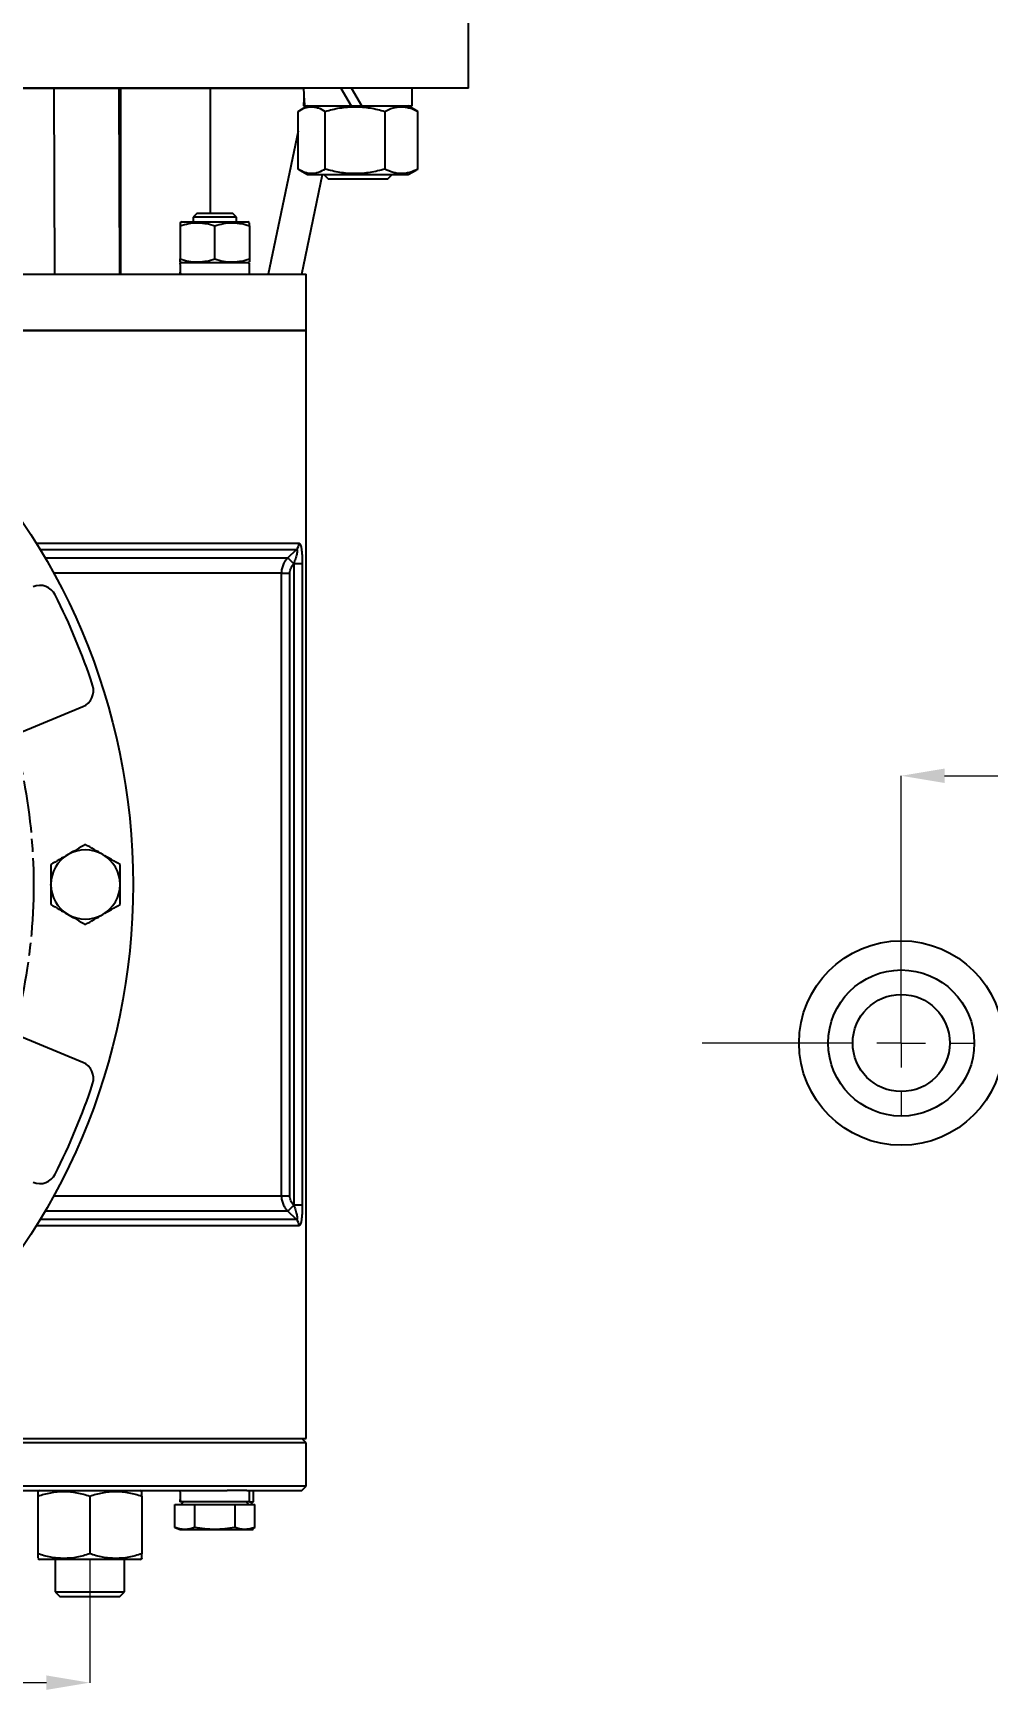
# Model space of a CAD drawing. Header units: millimetres. Extents: x 5659 to 7608, y 3628 to 5007.
# Drawn here: x 7026.4 to 7247, y 4215.6 to 4598.3 of the extents above; entities that cross this region are included whole.
import ezdxf

# ---------------------------------------------------------------- set-up
doc = ezdxf.new("R2010")
doc.units = ezdxf.units.MM
doc.linetypes.add('AM_ISO08W050', pattern=[18, 12, -1.5, 3, -1.5])
doc.linetypes.add('CENTER2', pattern=[28.575, 19.05, -3.175, 3.175, -3.175])
for name, color, linetype, lineweight in [('AM_5', 3, 'Continuous', 25), ('AM_7', 4, 'AM_ISO08W050', 25), ('FORMAT', 7, 'Continuous', 18), ('中心线', 1, 'CENTER2', 13), ('标注', 3, 'Continuous', 13), ('粗实线', 7, 'Continuous', 40)]:
    doc.layers.add(name, color=color, linetype=linetype, lineweight=lineweight)
doc.styles.add('SLDTEXTSTYLE1', font='txt.shx', dxfattribs={"width": 0.7, "bigfont": 'gbcbig.shx'})
doc.dimstyles.new('SLDDIMSTYLE12$0', dxfattribs={"dimtxt": 12, "dimasz": 10, "dimexe": 0, "dimexo": 0.0625, "dimgap": 0.875, "dimtad": 1, "dimdec": 1, "dimlfac": 1.8, "dimrnd": 1e-09, "dimzin": 12, "dimdsep": 46, "dimtxsty": 'SLDTEXTSTYLE1', "dimcen": 0.09, "dimdle": 8.16, "dimclrd": 3, "dimclre": 3, "dimadec": 0, "dimazin": 3, "dimtfac": 1, "dimtdec": 1, "dimtofl": 0, "dimtmove": 0, "dimatfit": 3, "dimfxl": 0, "dimfrac": 2, "dimtolj": 1, "dimlwd": 5, "dimlwe": 5, "dimarcsym": 0})

# ---------------------------------------------------------------- blocks, each defined once
blk = doc.blocks.new('SW_CENTERMARKSYMBOL_16')
at = {"layer": 'FORMAT', "color": 0}
for p, q in [((0, 2), (0, 3)), ((0, 0), (0, 1)), ((-2, 0), (-8.181, 0)), ((0, 0), (-1, 0)), ((0, 0), (0, -1)), ((0, 0), (1, 0)), ((2, 0), (3, 0)), ((0, -2), (0, -3))]:
    blk.add_line(p, q, dxfattribs=at)
blk = doc.blocks.new('*D72')
at = {"layer": 'Defpoints', "color": 0, "transparency": 16777216}
for p in [(7361.95, 4426.78), (7226.95, 4365.04), (7361.95, 4365.04)]:
    blk.add_point(p, dxfattribs=at)
at = {"layer": '标注', "color": 3, "lineweight": 5, "transparency": 16777216}
blk.add_line((7226.95, 4365.11), (7226.95, 4426.78), dxfattribs=at)
at = {"layer": '标注', "color": 3, "linetype": 'Continuous', "lineweight": 5, "transparency": 16777216}
for p, q in [((7236.95, 4426.78), (7351.95, 4426.78)), ((7361.95, 4365.11), (7361.95, 4426.78))]:
    blk.add_line(p, q, dxfattribs=at)
at = {"layer": '标注', "color": 3, "transparency": 16777216}
for points in [[(7236.95, 4428.44), (7236.95, 4425.11), (7226.95, 4426.78)], [(7351.95, 4428.44), (7351.95, 4425.11), (7361.95, 4426.78)]]:
    blk.add_solid(points, dxfattribs=at)
at = {"layer": '标注', "color": 0, "transparency": 16777216, "insert": (7294.45, 4439.08), "char_height": 10, "attachment_point": 5, "style": 'SLDTEXTSTYLE1'}
blk.add_mtext('\\A1;{\\H2.28571x;120}', dxfattribs=at)
blk = doc.blocks.new('*D84')
at = {"layer": 'AM_5', "color": 3, "linetype": 'Continuous', "lineweight": 5, "transparency": 16777216}
for p, q in [((6899.44, 4262.6), (6899.44, 4217.27)), ((7029.44, 4217.27), (6909.44, 4217.27))]:
    blk.add_line(p, q, dxfattribs=at)
at = {"layer": 'AM_5', "color": 3, "lineweight": 5, "transparency": 16777216}
blk.add_line((7039.44, 4245.7), (7039.44, 4217.27), dxfattribs=at)
at = {"layer": 'AM_5', "color": 3, "transparency": 16777216}
for points in [[(6909.44, 4218.94), (6909.44, 4215.61), (6899.44, 4217.27)], [(7029.44, 4218.94), (7029.44, 4215.61), (7039.44, 4217.27)]]:
    blk.add_solid(points, dxfattribs=at)
at = {"layer": 'Defpoints', "color": 0, "transparency": 16777216}
for p in [(6899.44, 4262.66), (7039.44, 4245.76), (6899.44, 4217.27)]:
    blk.add_point(p, dxfattribs=at)
at = {"layer": 'AM_5', "color": 0, "transparency": 16777216, "insert": (6969.44, 4224.15), "char_height": 12, "attachment_point": 5, "style": 'SLDTEXTSTYLE1'}
blk.add_mtext('\\A1;140', dxfattribs=at)

msp = doc.modelspace()

# ---------------------------------------------------------------- linework, layer by layer
at = {"color": 7, "linetype": 'Continuous', "lineweight": 25}
for p, q in [((7126.943, 4585.663), (7126.943, 4602.663)), ((7039.443, 4585.663), (6951.943, 4585.663)), ((7031.173, 4585.663), (7031.311, 4542.663)), ((7126.943, 4585.663), (7039.443, 4585.663)), ((7046.171, 4585.663), (7046.309, 4542.663)), ((7046.513, 4585.663), (7046.513, 4542.663)), ((7067.338, 4556.663), (7067.338, 4585.663)), ((7113.956, 4585.663), (7088.856, 4585.663)), ((7097.482, 4585.663), (7099.849, 4581.563)), ((7102.274, 4581.563), (7099.907, 4585.663)), ((7113.956, 4581.563), (7113.956, 4585.663)), ((7089.781, 4581.563), (7087.949, 4580.505)), ((7088.856, 4581.563), (7089.081, 4581.563)), ((7089.081, 4581.563), (7113.956, 4581.563)), ((7114.862, 4580.505), (7113.031, 4581.563)), ((7087.572, 4566.951), (7087.572, 4580.274)), ((7093.806, 4566.951), (7093.806, 4580.274)), ((7107.64, 4580.274), (7107.64, 4566.951)), ((7115.24, 4580.274), (7114.843, 4580.472)), ((7115.24, 4566.951), (7115.24, 4580.274)), ((7087.572, 4575.686), (7080.661, 4542.663)), ((7087.952, 4566.718), (7089.781, 4565.663)), ((7113.031, 4565.663), (7114.859, 4566.718)), ((7114.843, 4566.746), (7115.24, 4566.951)), ((7088.438, 4542.663), (7093.251, 4565.663)), ((7089.781, 4565.663), (7101.406, 4565.663)), ((7093.488, 4565.663), (7094.488, 4564.663)), ((7094.488, 4564.663), (7101.406, 4564.663)), ((7101.406, 4565.663), (7113.031, 4565.663)), ((7101.406, 4564.663), (7108.323, 4564.663)), ((7108.323, 4564.663), (7109.323, 4565.663)), ((7060.71, 4554.763), (7060.335, 4554.546)), ((7060.71, 4554.763), (7068.335, 4554.763)), ((7064.147, 4556.663), (7063.335, 4555.851)), ((7063.335, 4555.851), (7063.335, 4554.763)), ((7068.335, 4555.851), (7063.335, 4555.851)), ((7068.335, 4556.663), (7064.147, 4556.663)), ((7072.523, 4556.663), (7068.335, 4556.663)), ((7073.335, 4555.851), (7068.335, 4555.851)), ((7068.335, 4554.763), (7075.96, 4554.763)), ((7073.335, 4555.851), (7072.523, 4556.663)), ((7073.335, 4554.763), (7073.335, 4555.851)), ((7076.335, 4554.546), (7075.96, 4554.763)), ((7060.335, 4553.832), (7060.335, 4546.194)), ((7068.335, 4546.194), (7068.335, 4553.832)), ((7076.335, 4553.832), (7076.335, 4546.194)), ((7076.385, 4545.263), (7060.285, 4545.263)), ((7060.335, 4545.479), (7060.71, 4545.263)), ((7075.96, 4545.263), (7076.335, 4545.479)), ((7076.385, 4542.663), (7076.385, 4545.263)), ((6989.443, 4542.663), (7039.443, 4542.663)), ((7039.443, 4542.663), (7089.443, 4542.663)), ((7089.443, 4529.663), (7089.443, 4542.663)), ((6989.443, 4529.663), (7039.443, 4529.663)), ((7089.443, 4529.663), (6989.443, 4529.663)), ((7039.443, 4529.663), (7089.443, 4529.663)), ((7089.443, 4273.663), (7089.443, 4529.663)), ((7027.06, 4480.491), (7087.78, 4480.491)), ((7027.922, 4479.077), (7087.213, 4479.077)), ((7085.198, 4477.127), (7087.213, 4479.077)), ((7029.077, 4477.127), (7085.198, 4477.127)), ((7086.561, 4475.713), (7085.198, 4477.127)), ((7086.561, 4475.713), (7086.591, 4475.742)), ((7088.556, 4475.742), (7086.591, 4475.742)), ((7086.591, 4475.742), (7086.591, 4327.583)), ((7088.556, 4475.742), (7088.556, 4327.583)), ((7083.724, 4473.592), (7031.072, 4473.592)), ((7083.724, 4329.734), (7083.724, 4473.592)), ((7083.724, 4473.592), (7085.649, 4473.592)), ((7085.649, 4329.734), (7085.649, 4473.592)), ((6969.344, 4414.381), (7037.833, 4442.75)), ((7030.393, 4401.682), (7030.406, 4401.205)), ((7037.833, 4360.575), (6969.344, 4388.944)), ((7031.072, 4329.734), (7083.724, 4329.734)), ((7083.724, 4329.734), (7085.649, 4329.734)), ((7085.198, 4326.198), (7029.077, 4326.198)), ((7085.198, 4326.198), (7086.561, 4327.612)), ((7087.213, 4324.248), (7085.198, 4326.198)), ((7088.556, 4327.583), (7086.591, 4327.583)), ((7087.78, 4322.834), (7027.06, 4322.834)), ((7087.213, 4324.248), (7027.922, 4324.248)), ((6989.443, 4273.663), (7089.443, 4273.663)), ((7039.443, 4272.663), (6989.443, 4272.663)), ((7089.443, 4272.663), (7039.443, 4272.663)), ((7089.443, 4272.663), (7088.443, 4273.663)), ((7089.443, 4262.663), (7089.443, 4272.663)), ((7089.443, 4262.663), (6989.443, 4262.663)), ((7006.553, 4261.663), (7071.205, 4261.663)), ((7027.818, 4261.663), (7027.443, 4261.446)), ((7027.443, 4260.374), (7027.443, 4247.051)), ((7039.443, 4260.374), (7039.443, 4247.051)), ((7051.443, 4261.446), (7051.068, 4261.663)), ((7051.443, 4260.374), (7051.443, 4247.051)), ((7075.765, 4261.663), (7071.205, 4261.663)), ((7075.765, 4261.663), (7088.443, 4261.663)), ((7076.385, 4259.063), (7076.385, 4261.663)), ((7077.283, 4259.063), (7077.283, 4261.663)), ((7088.443, 4261.663), (7089.443, 4262.663)), ((7059.097, 4253.113), (7059.097, 4258.463)), ((7059.097, 4258.463), (7063.716, 4258.463)), ((7060.426, 4259.063), (7060.285, 4259.063)), ((7076.385, 4259.063), (7060.426, 4259.063)), ((7061.1, 4259.063), (7060.5, 4258.463)), ((7063.716, 4253.113), (7063.716, 4258.463)), ((7063.716, 4258.463), (7072.954, 4258.463)), ((7072.954, 4258.463), (7072.954, 4253.113)), ((7072.954, 4258.463), (7077.573, 4258.463)), ((7076.17, 4258.463), (7075.57, 4259.063)), ((7076.385, 4259.063), (7077.283, 4259.063)), ((7077.068, 4258.463), (7076.468, 4259.063)), ((7077.573, 4253.113), (7077.573, 4258.463)), ((7059.097, 4253.113), (7060.335, 4252.663)), ((7060.335, 4252.663), (7061.407, 4252.663)), ((7061.407, 4252.663), (7068.335, 4252.663)), ((7068.335, 4252.663), (7075.263, 4252.663)), ((7075.263, 4252.663), (7076.335, 4252.663)), ((7076.335, 4252.663), (7077.573, 4253.113)), ((7076.335, 4252.663), (7077.233, 4252.663)), ((7027.443, 4245.979), (7027.818, 4245.763)), ((7051.068, 4245.763), (7027.818, 4245.763)), ((7031.443, 4245.763), (7031.443, 4238.245)), ((7047.443, 4238.245), (7047.443, 4245.763)), ((7051.068, 4245.763), (7051.443, 4245.979)), ((7031.443, 4238.245), (7032.525, 4237.163)), ((7031.443, 4238.245), (7039.443, 4238.245)), ((7032.525, 4237.163), (7046.36, 4237.163)), ((7039.443, 4238.245), (7047.443, 4238.245)), ((7046.36, 4237.163), (7047.443, 4238.245))]:
    msp.add_line(p, q, dxfattribs=at)
at = {"linetype": 'ByBlock'}
msp.add_line((6988.518, 4585.663), (7088.856, 4585.663), dxfattribs=at)
at = {"color": 7, "linetype": 'Continuous', "lineweight": 25, "flags": 128}
for points in [[(7046.399, 4400.437), (7046.461, 4400.954), (7046.451, 4402.477)], [(7033.696, 4395.161), (7033.77, 4395.108), (7035.085, 4394.346)], [(7086.561, 4327.612), (7086.578, 4327.596), (7086.591, 4327.583)]]:
    msp.add_lwpolyline(points, dxfattribs=at)
at = {"color": 7, "linetype": 'Continuous', "lineweight": 25}
msp.add_circle((6899.443, 4401.663), 150, dxfattribs=at)
for centre, radius, start, end in [((7085.745, 4480.485), 2.035, 316.19487, 0.15918), ((7027.883, 4466.771), 4, 26.88103, 112.5), ((6899.443, 4401.663), 148, 18.11897, 26.88103), ((7036.302, 4446.445), 4, 292.5, 18.11897), ((7038.443, 4401.663), 8, 60, 120), ((7038.443, 4401.663), 8, 120, 180), ((7038.443, 4401.663), 8, 0, 60), ((7038.443, 4401.663), 8, 180, 240), ((7038.443, 4401.663), 8, 300, 0), ((7038.443, 4401.663), 8, 240, 300), ((7036.302, 4356.88), 4, 341.88103, 67.5), ((6899.443, 4401.663), 148, 333.11897, 341.88103), ((7027.883, 4336.555), 4, 247.5, 333.11897), ((7085.745, 4322.84), 2.035, 359.84082, 43.80513)]:
    msp.add_arc(centre, radius, start, end, dxfattribs=at)
for centre, major_axis, start_param, end_param in [((7101.406, 4585.663), (0, -21.737), 4.712389, 4.9021421), ((7101.406, 4581.563), (0, -21.737), 4.6179404, 4.712389), ((7068.335, 4545.263), (0, 13.943), 1.5707963, 1.7583677), ((7068.335, 4542.663), (0, 13.943), 1.477424, 1.5707963), ((7068.335, 4261.663), (0, 13.943), 1.5707963, 1.7583677), ((7068.335, 4259.063), (0, 13.943), 1.477424, 1.5707963)]:
    msp.add_ellipse(centre, major_axis=major_axis, ratio=0.5773503, start_param=start_param, end_param=end_param, dxfattribs=at)
for points, knots in [([(7087.572, 4580.274), (7088.081, 4580.601), (7088.593, 4580.87), (7089.629, 4581.243), (7090.153, 4581.345), (7090.948, 4581.347), (7091.214, 4581.321), (7091.741, 4581.224), (7092.002, 4581.151), (7092.783, 4580.871), (7093.297, 4580.601), (7093.806, 4580.274)], [0, 0, 0, 0, 0.25, 0.25, 0.5, 0.5, 0.625, 0.625, 0.75, 0.75, 1, 1, 1, 1]), ([(7093.806, 4580.274), (7094.936, 4580.601), (7096.073, 4580.87), (7098.372, 4581.243), (7099.534, 4581.345), (7101.298, 4581.347), (7101.889, 4581.321), (7103.058, 4581.224), (7103.638, 4581.151), (7105.369, 4580.871), (7106.509, 4580.601), (7107.64, 4580.274)], [0, 0, 0, 0, 0.25, 0.25, 0.5, 0.5, 0.625, 0.625, 0.75, 0.75, 1, 1, 1, 1]), ([(7107.64, 4580.274), (7108.261, 4580.601), (7108.885, 4580.87), (7110.148, 4581.243), (7110.786, 4581.345), (7111.756, 4581.347), (7112.08, 4581.321), (7112.722, 4581.224), (7113.041, 4581.151), (7113.992, 4580.871), (7114.618, 4580.601), (7115.24, 4580.274)], [0, 0, 0, 0, 0.25, 0.25, 0.5, 0.5, 0.625, 0.625, 0.75, 0.75, 1, 1, 1, 1]), ([(7093.806, 4566.951), (7093.297, 4566.624), (7092.784, 4566.355), (7091.748, 4565.982), (7091.225, 4565.88), (7090.43, 4565.879), (7090.163, 4565.904), (7089.637, 4566.002), (7089.375, 4566.074), (7088.595, 4566.354), (7088.081, 4566.624), (7087.572, 4566.951)], [0, 0, 0, 0, 0.25, 0.25, 0.5, 0.5, 0.625, 0.625, 0.75, 0.75, 1, 1, 1, 1]), ([(7107.64, 4566.951), (7106.511, 4566.624), (7105.373, 4566.355), (7103.074, 4565.982), (7101.913, 4565.88), (7100.148, 4565.879), (7099.557, 4565.904), (7098.389, 4566.002), (7097.808, 4566.074), (7096.077, 4566.354), (7094.937, 4566.624), (7093.806, 4566.951)], [0, 0, 0, 0, 0.25, 0.25, 0.5, 0.5, 0.625, 0.625, 0.75, 0.75, 1, 1, 1, 1]), ([(7115.24, 4566.951), (7114.619, 4566.624), (7113.994, 4566.355), (7112.731, 4565.982), (7112.093, 4565.88), (7111.124, 4565.879), (7110.799, 4565.904), (7110.157, 4566.002), (7109.839, 4566.074), (7108.888, 4566.354), (7108.261, 4566.624), (7107.64, 4566.951)], [0, 0, 0, 0, 0.25, 0.25, 0.5, 0.5, 0.625, 0.625, 0.75, 0.75, 1, 1, 1, 1]), ([(7060.335, 4554.521), (7060.335, 4554.529), (7060.335, 4554.592), (7060.335, 4554.362), (7060.335, 4554.009), (7060.335, 4553.832)], [0, 0, 0, 0, 0.0693977, 0.5304355, 1, 1, 1, 1]), ([(7060.335, 4553.832), (7060.988, 4554.049), (7061.646, 4554.229), (7062.976, 4554.477), (7063.647, 4554.546), (7064.667, 4554.546), (7065.009, 4554.53), (7065.685, 4554.465), (7066.021, 4554.416), (7067.022, 4554.229), (7067.681, 4554.05), (7068.335, 4553.832)], [0, 0, 0, 0, 0.25, 0.25, 0.5, 0.5, 0.625, 0.625, 0.75, 0.75, 1, 1, 1, 1]), ([(7068.335, 4553.832), (7068.988, 4554.049), (7069.646, 4554.229), (7070.976, 4554.477), (7071.647, 4554.546), (7072.667, 4554.546), (7073.009, 4554.53), (7073.685, 4554.465), (7074.021, 4554.416), (7075.022, 4554.229), (7075.681, 4554.05), (7076.335, 4553.832)], [0, 0, 0, 0, 0.25, 0.25, 0.5, 0.5, 0.625, 0.625, 0.75, 0.75, 1, 1, 1, 1]), ([(7076.335, 4553.832), (7076.335, 4554.046), (7076.335, 4554.452), (7076.335, 4554.499), (7076.335, 4554.521)], [0, 0, 0, 0, 0.5289238, 1, 1, 1, 1]), ([(7060.335, 4546.194), (7060.988, 4545.976), (7061.646, 4545.797), (7062.976, 4545.548), (7063.647, 4545.48), (7064.667, 4545.479), (7065.009, 4545.496), (7065.685, 4545.561), (7066.021, 4545.609), (7067.022, 4545.796), (7067.681, 4545.976), (7068.335, 4546.194)], [0, 0, 0, 0, 0.25, 0.25, 0.5, 0.5, 0.625, 0.625, 0.75, 0.75, 1, 1, 1, 1]), ([(7060.335, 4545.505), (7060.335, 4545.496), (7060.335, 4545.434), (7060.335, 4545.664), (7060.335, 4546.016), (7060.335, 4546.194)], [0, 0, 0, 0, 0.0693977, 0.5304355, 1, 1, 1, 1]), ([(7068.335, 4546.194), (7068.988, 4545.976), (7069.646, 4545.797), (7070.976, 4545.548), (7071.647, 4545.48), (7072.667, 4545.479), (7073.009, 4545.496), (7073.685, 4545.561), (7074.021, 4545.609), (7075.022, 4545.796), (7075.681, 4545.976), (7076.335, 4546.194)], [0, 0, 0, 0, 0.25, 0.25, 0.5, 0.5, 0.625, 0.625, 0.75, 0.75, 1, 1, 1, 1]), ([(7076.335, 4546.194), (7076.335, 4545.979), (7076.335, 4545.574), (7076.335, 4545.527), (7076.335, 4545.505)], [0, 0, 0, 0, 0.5289238, 1, 1, 1, 1]), ([(7087.213, 4479.077), (7087.266, 4479.094), (7087.306, 4479.081), (7087.36, 4478.992), (7087.372, 4478.917), (7087.373, 4478.718), (7087.361, 4478.594), (7087.319, 4478.316), (7087.288, 4478.16), (7087.176, 4477.662), (7087.077, 4477.298), (7086.85, 4476.529), (7086.725, 4476.138), (7086.591, 4475.742)], [0, 0, 0, 0, 0.125, 0.125, 0.25, 0.25, 0.375, 0.375, 0.5, 0.5, 0.75, 0.75, 1, 1, 1, 1]), ([(7087.78, 4480.491), (7087.794, 4480.49), (7087.822, 4480.488), (7087.863, 4480.474), (7087.903, 4480.451), (7087.942, 4480.419), (7088, 4480.357), (7088.072, 4480.243), (7088.155, 4480.047), (7088.229, 4479.805), (7088.315, 4479.43), (7088.401, 4478.888), (7088.474, 4478.156), (7088.517, 4477.466), (7088.541, 4476.838), (7088.554, 4476.296), (7088.555, 4475.928), (7088.556, 4475.742)], [0, 0, 0, 0, 0.02528075, 0.05035737, 0.07531009, 0.10022035, 0.12517001, 0.18741173, 0.25052272, 0.31231502, 0.37588689, 0.50079764, 0.62203309, 0.74998051, 0.83171905, 0.91487426, 1, 1, 1, 1]), ([(7085.198, 4477.127), (7084.966, 4476.897), (7084.755, 4476.642), (7084.391, 4476.101), (7084.236, 4475.815), (7083.983, 4475.211), (7083.886, 4474.892), (7083.757, 4474.25), (7083.724, 4473.924), (7083.724, 4473.592)], [0, 0, 0, 0, 0.25, 0.25, 0.5, 0.5, 0.75, 0.75, 1, 1, 1, 1]), ([(7085.649, 4473.592), (7085.649, 4473.791), (7085.669, 4473.987), (7085.749, 4474.372), (7085.81, 4474.563), (7085.966, 4474.926), (7086.062, 4475.097), (7086.287, 4475.422), (7086.418, 4475.575), (7086.561, 4475.713)], [0, 0, 0, 0, 0.25, 0.25, 0.5, 0.5, 0.75, 0.75, 1, 1, 1, 1]), ([(7038.443, 4410.9), (7037.781, 4410.518), (7037.118, 4410.135), (7035.785, 4409.366), (7035.116, 4408.979), (7034.443, 4408.591)], [0, 0, 0, 0, 0.5, 0.5, 1, 1, 1, 1]), ([(7042.443, 4408.591), (7041.77, 4408.979), (7041.1, 4409.366), (7039.767, 4410.135), (7039.104, 4410.518), (7038.443, 4410.9)], [0, 0, 0, 0, 0.5, 0.5, 1, 1, 1, 1]), ([(7034.443, 4408.591), (7033.77, 4408.202), (7033.1, 4407.816), (7031.767, 4407.046), (7031.104, 4406.663), (7030.443, 4406.281)], [0, 0, 0, 0, 0.5, 0.5, 1, 1, 1, 1]), ([(7030.443, 4406.281), (7030.443, 4405.518), (7030.443, 4404.752), (7030.443, 4403.213), (7030.443, 4402.44), (7030.443, 4401.663)], [0, 0, 0, 0, 0.5, 0.5, 1, 1, 1, 1]), ([(7046.443, 4406.281), (7045.781, 4406.663), (7045.118, 4407.046), (7043.785, 4407.816), (7043.116, 4408.202), (7042.443, 4408.591)], [0, 0, 0, 0, 0.5, 0.5, 1, 1, 1, 1]), ([(7046.443, 4401.663), (7046.443, 4402.44), (7046.443, 4403.213), (7046.443, 4404.752), (7046.443, 4405.518), (7046.443, 4406.281)], [0, 0, 0, 0, 0.5, 0.5, 1, 1, 1, 1]), ([(7030.443, 4401.663), (7030.443, 4400.886), (7030.443, 4400.112), (7030.443, 4398.573), (7030.443, 4397.807), (7030.443, 4397.044)], [0, 0, 0, 0, 0.5, 0.5, 1, 1, 1, 1]), ([(7046.443, 4397.044), (7046.443, 4397.807), (7046.443, 4398.573), (7046.443, 4400.112), (7046.443, 4400.886), (7046.443, 4401.663)], [0, 0, 0, 0, 0.5, 0.5, 1, 1, 1, 1]), ([(7030.443, 4397.044), (7031.104, 4396.662), (7031.767, 4396.279), (7033.1, 4395.51), (7033.77, 4395.123), (7034.443, 4394.734)], [0, 0, 0, 0, 0.5, 0.5, 1, 1, 1, 1]), ([(7034.443, 4394.734), (7035.116, 4394.346), (7035.785, 4393.959), (7037.118, 4393.19), (7037.781, 4392.807), (7038.443, 4392.425)], [0, 0, 0, 0, 0.5, 0.5, 1, 1, 1, 1]), ([(7038.443, 4392.425), (7039.104, 4392.807), (7039.767, 4393.19), (7041.1, 4393.959), (7041.77, 4394.346), (7042.443, 4394.734)], [0, 0, 0, 0, 0.5, 0.5, 1, 1, 1, 1]), ([(7042.443, 4394.734), (7043.116, 4395.123), (7043.785, 4395.51), (7045.118, 4396.279), (7045.781, 4396.662), (7046.443, 4397.044)], [0, 0, 0, 0, 0.5, 0.5, 1, 1, 1, 1]), ([(7083.724, 4329.734), (7083.724, 4329.402), (7083.757, 4329.069), (7083.888, 4328.425), (7083.984, 4328.113), (7084.174, 4327.659), (7084.246, 4327.51), (7084.402, 4327.221), (7084.486, 4327.082), (7084.759, 4326.679), (7084.966, 4326.429), (7085.198, 4326.198)], [0, 0, 0, 0, 0.25, 0.25, 0.5, 0.5, 0.625, 0.625, 0.75, 0.75, 1, 1, 1, 1]), ([(7086.561, 4327.612), (7086.417, 4327.751), (7086.29, 4327.901), (7086.065, 4328.223), (7085.967, 4328.398), (7085.81, 4328.761), (7085.75, 4328.948), (7085.67, 4329.335), (7085.649, 4329.535), (7085.649, 4329.734)], [0, 0, 0, 0, 0.25, 0.25, 0.5, 0.5, 0.75, 0.75, 1, 1, 1, 1]), ([(7086.591, 4327.583), (7086.726, 4327.183), (7086.851, 4326.791), (7087.021, 4326.219), (7087.074, 4326.03), (7087.171, 4325.668), (7087.214, 4325.494), (7087.325, 4324.999), (7087.374, 4324.705), (7087.372, 4324.407), (7087.36, 4324.333), (7087.306, 4324.244), (7087.266, 4324.231), (7087.213, 4324.248)], [0, 0, 0, 0, 0.25, 0.25, 0.375, 0.375, 0.5, 0.5, 0.75, 0.75, 0.875, 0.875, 1, 1, 1, 1]), ([(7088.556, 4327.583), (7088.556, 4327.49), (7088.555, 4327.305), (7088.552, 4327.029), (7088.547, 4326.757), (7088.54, 4326.49), (7088.531, 4326.226), (7088.512, 4325.779), (7088.475, 4325.173), (7088.401, 4324.44), (7088.316, 4323.896), (7088.229, 4323.522), (7088.155, 4323.279), (7088.073, 4323.083), (7087.992, 4322.956), (7087.917, 4322.881), (7087.85, 4322.841), (7087.803, 4322.837), (7087.78, 4322.834)], [0, 0, 0, 0, 0.0426773, 0.0848038, 0.1264445, 0.167667, 0.2085406, 0.2491365, 0.3773316, 0.4988227, 0.6239569, 0.6874902, 0.7492598, 0.8123166, 0.8745174, 0.9161741, 0.957875, 1, 1, 1, 1]), ([(7027.443, 4261.408), (7027.443, 4261.42), (7027.443, 4261.515), (7027.443, 4261.17), (7027.443, 4260.641), (7027.443, 4260.374)], [0, 0, 0, 0, 0.0695917, 0.5305334, 1, 1, 1, 1]), ([(7027.443, 4260.374), (7028.422, 4260.701), (7029.409, 4260.97), (7031.403, 4261.343), (7032.411, 4261.445), (7033.941, 4261.447), (7034.454, 4261.421), (7035.468, 4261.324), (7035.971, 4261.251), (7037.473, 4260.971), (7038.462, 4260.701), (7039.443, 4260.374)], [0, 0, 0, 0, 0.25, 0.25, 0.5, 0.5, 0.625, 0.625, 0.75, 0.75, 1, 1, 1, 1]), ([(7039.443, 4260.374), (7040.422, 4260.701), (7041.409, 4260.97), (7043.403, 4261.343), (7044.411, 4261.445), (7045.941, 4261.447), (7046.454, 4261.421), (7047.468, 4261.324), (7047.971, 4261.251), (7049.473, 4260.971), (7050.462, 4260.701), (7051.443, 4260.374)], [0, 0, 0, 0, 0.25, 0.25, 0.5, 0.5, 0.625, 0.625, 0.75, 0.75, 1, 1, 1, 1]), ([(7051.443, 4260.374), (7051.443, 4260.696), (7051.443, 4261.304), (7051.443, 4261.375), (7051.443, 4261.408)], [0, 0, 0, 0, 0.529034, 1, 1, 1, 1]), ([(7061.407, 4252.663), (7061.018, 4252.663), (7060.632, 4252.705), (7059.862, 4252.861), (7059.479, 4252.974), (7059.097, 4253.113)], [0, 0, 0, 0, 0.5, 0.5, 1, 1, 1, 1]), ([(7063.716, 4253.113), (7063.334, 4252.974), (7062.951, 4252.861), (7062.182, 4252.705), (7061.795, 4252.663), (7061.407, 4252.663)], [0, 0, 0, 0, 0.5, 0.5, 1, 1, 1, 1]), ([(7068.335, 4252.663), (7067.558, 4252.663), (7066.785, 4252.705), (7065.246, 4252.861), (7064.48, 4252.974), (7063.716, 4253.113)], [0, 0, 0, 0, 0.5, 0.5, 1, 1, 1, 1]), ([(7072.954, 4253.113), (7072.19, 4252.974), (7071.424, 4252.861), (7069.885, 4252.705), (7069.112, 4252.663), (7068.335, 4252.663)], [0, 0, 0, 0, 0.5, 0.5, 1, 1, 1, 1]), ([(7075.263, 4252.663), (7074.875, 4252.663), (7074.488, 4252.705), (7073.719, 4252.861), (7073.336, 4252.974), (7072.954, 4253.113)], [0, 0, 0, 0, 0.5, 0.5, 1, 1, 1, 1]), ([(7077.573, 4253.113), (7077.191, 4252.974), (7076.808, 4252.861), (7076.038, 4252.705), (7075.652, 4252.663), (7075.263, 4252.663)], [0, 0, 0, 0, 0.5, 0.5, 1, 1, 1, 1]), ([(7077.233, 4252.663), (7077.233, 4252.663), (7077.233, 4252.705), (7077.233, 4252.861), (7077.233, 4252.974), (7077.233, 4253.113)], [0, 0, 0, 0, 0.5, 0.5, 1, 1, 1, 1]), ([(7027.443, 4247.051), (7027.443, 4246.729), (7027.443, 4246.121), (7027.443, 4246.051), (7027.443, 4246.017)], [0, 0, 0, 0, 0.529034, 1, 1, 1, 1]), ([(7039.443, 4247.051), (7038.463, 4246.724), (7037.476, 4246.455), (7035.482, 4246.082), (7034.474, 4245.98), (7032.944, 4245.979), (7032.432, 4246.004), (7031.418, 4246.102), (7030.914, 4246.174), (7029.413, 4246.454), (7028.424, 4246.724), (7027.443, 4247.051)], [0, 0, 0, 0, 0.25, 0.25, 0.5, 0.5, 0.625, 0.625, 0.75, 0.75, 1, 1, 1, 1]), ([(7051.443, 4247.051), (7050.463, 4246.724), (7049.476, 4246.455), (7047.482, 4246.082), (7046.474, 4245.98), (7044.944, 4245.979), (7044.432, 4246.004), (7043.418, 4246.102), (7042.914, 4246.174), (7041.413, 4246.454), (7040.424, 4246.724), (7039.443, 4247.051)], [0, 0, 0, 0, 0.25, 0.25, 0.5, 0.5, 0.625, 0.625, 0.75, 0.75, 1, 1, 1, 1]), ([(7051.443, 4246.017), (7051.443, 4246.005), (7051.443, 4245.911), (7051.443, 4246.256), (7051.443, 4246.784), (7051.443, 4247.051)], [0, 0, 0, 0, 0.0695917, 0.5305334, 1, 1, 1, 1])]:
    msp.add_open_spline(points, degree=3, knots=knots, dxfattribs=at)
at = {"layer": 'AM_7'}
msp.add_circle((6899.443, 4401.663), 127, dxfattribs=at)
at = {"layer": '粗实线', "color": 7, "linetype": 'ByBlock', "lineweight": 25}
for radius in [23.625, 16.875, 11.219]:
    msp.add_circle((7226.949, 4365.043), radius, dxfattribs=at)

# ---------------------------------------------------------------- block references
at = {"layer": '中心线', "linetype": 'ByBlock', "xscale": 5.625, "yscale": 5.625, "zscale": 5.625}
msp.add_blockref('SW_CENTERMARKSYMBOL_16', (7226.949, 4365.043), dxfattribs=at)

# ---------------------------------------------------------------- dimensions: what is measured, and where the dimension line sits
at = {"layer": 'AM_5'}
dim = msp.add_linear_dim(base=(6899.443, 4217.274), p1=(7039.443, 4245.763), p2=(6899.443, 4262.663), dimstyle='SLDDIMSTYLE12$0', override={"dimlfac": 1}, dxfattribs=at)
dim.commit()
dim.dimension.update_dxf_attribs({"geometry": '*D84', "text_midpoint": (6969.443, 4224.149)})
at = {"layer": '标注'}
dim = msp.add_linear_dim(base=(7361.949, 4426.778), p1=(7226.949, 4365.043), p2=(7361.949, 4365.043), text='{\\H2.28571x;120}', dimstyle='SLDDIMSTYLE12$0', override={"dimtxt": 10, "dimtdec": 3, "dimtzin": 0}, dxfattribs=at)
dim.commit()
dim.dimension.update_dxf_attribs({"geometry": '*D72', "text_midpoint": (7294.449, 4439.081)})

doc.saveas('drawing.dxf')
